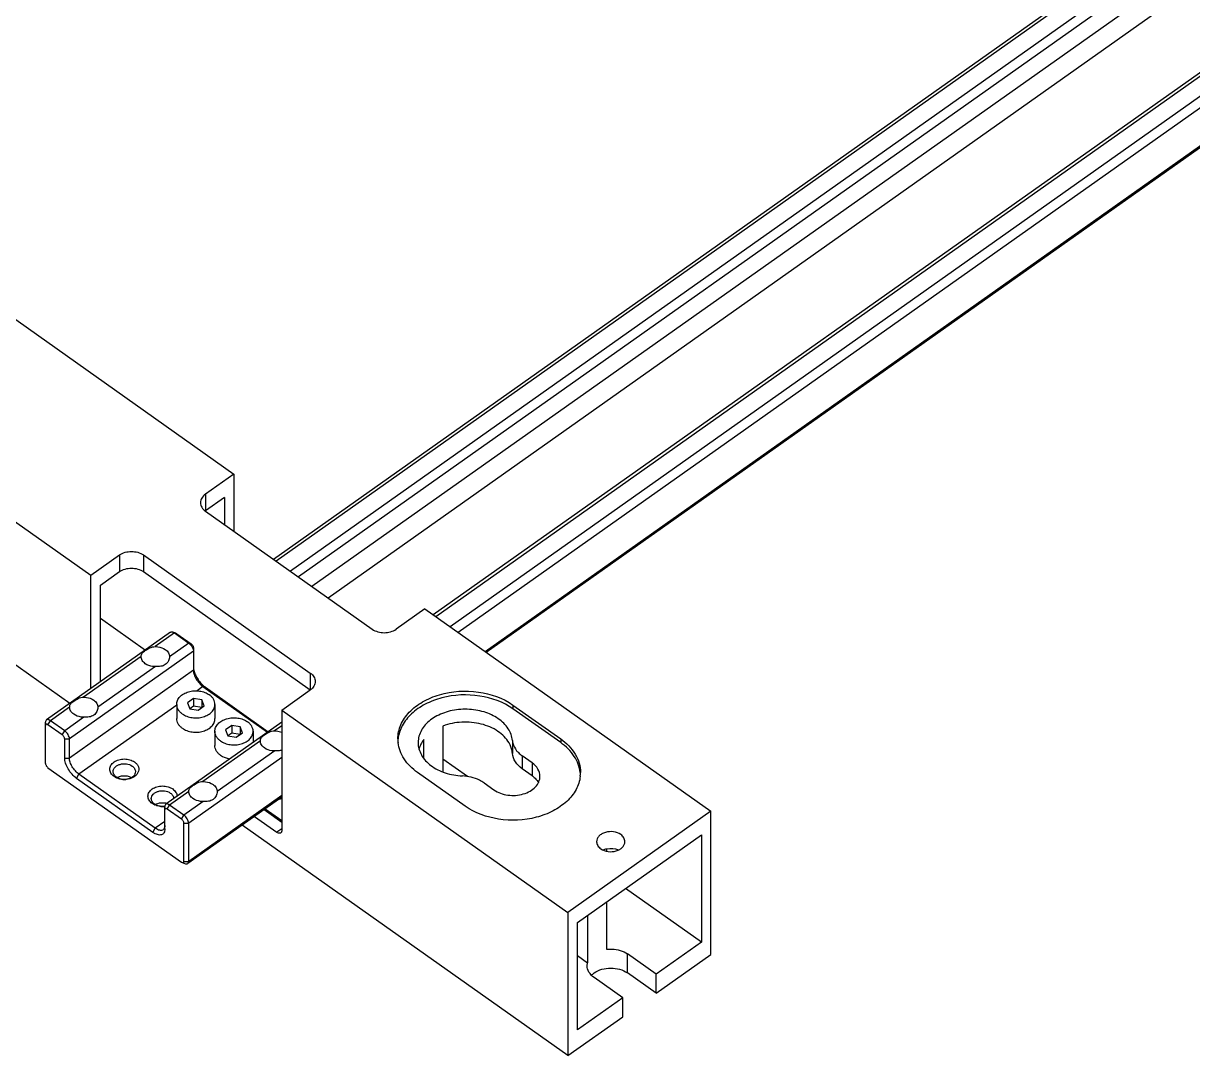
# Model space of a CAD drawing. Header units: millimetres. Extents: x 562 to 17351, y 2396 to 6995.
# Drawn here: x 8811.2 to 8984.5, y 2984.6 to 3137.6 of the extents above; entities that cross this region are included whole.
import ezdxf

# ---------------------------------------------------------------- set-up
doc = ezdxf.new("R2010")
doc.units = ezdxf.units.MM
doc.layers.add('02___PRT_ALL_AXES', color=7, linetype='Continuous')

msp = doc.modelspace()

# ---------------------------------------------------------------- linework, layer by layer
at = {"color": 7, "linetype": 'Continuous'}
for p, q in [((9233.8944, 3330.8499), (8848.2472, 3058.1562)), ((9237.3002, 3328.0334), (8851.9417, 3055.5438)), ((9237.3002, 3325.205), (8853.9417, 3054.1296)), ((9234.8137, 3320.0326), (8856.3559, 3052.4225)), ((9250.3816, 3317.5082), (8871.9353, 3049.9062)), ((9250.3816, 3312.2834), (8875.6298, 3047.2938)), ((9250.3816, 3306.6266), (8879.6298, 3044.4654)), ((9250.3816, 3306.4018), (8879.7887, 3044.353)), ((8743.3861, 3140.8042), (8842.381, 3070.8042)), ((8722.1729, 3125.8042), (8821.1678, 3055.8042)), ((8818.0444, 3036.7996), (8716.2963, 3108.7464)), ((8842.381, 3070.8042), (8838.1384, 3067.8042)), ((8842.381, 3070.8042), (8842.381, 3062.3042)), ((8838.1384, 3067.8042), (8838.1384, 3065.3294)), ((8840.9668, 3067.3294), (8838.1384, 3065.3294)), ((8840.9668, 3067.3294), (8840.9668, 3063.3042)), ((8838.1384, 3065.3042), (8862.8871, 3047.8042)), ((8821.1678, 3055.8042), (8825.4105, 3058.8042)), ((8825.4105, 3058.8042), (8825.4105, 3056.3294)), ((8828.946, 3058.8042), (8853.6947, 3041.3042)), ((8828.946, 3058.8042), (8828.946, 3056.3294)), ((8822.582, 3054.3294), (8825.4105, 3056.3294)), ((8828.946, 3056.3294), (8853.6947, 3038.8294)), ((8821.1678, 3039.0082), (8821.1678, 3055.8042)), ((8822.582, 3040.0082), (8822.582, 3054.3294)), ((8822.582, 3049.4194), (8829.2368, 3044.7138)), ((8870.6653, 3050.8042), (8866.4227, 3047.8042)), ((8870.6653, 3050.8042), (8913.0917, 3020.8042)), ((8832.9648, 3047.3499), (8814.5801, 3034.3499)), ((8833.5422, 3047.2405), (8830.6923, 3045.2254)), ((8833.7779, 3047.2001), (8833.3065, 3047.3667)), ((8833.8957, 3047.137), (8833.5422, 3047.2405)), ((8833.5422, 3047.2405), (8835.6635, 3045.7405)), ((8833.7779, 3047.2001), (8833.8957, 3047.137)), ((8833.8957, 3047.137), (8836.0171, 3045.637)), ((8836.3706, 3044.5334), (8817.9858, 3031.5334)), ((8835.6635, 3045.7405), (8832.8137, 3043.7254)), ((8836.0171, 3045.637), (8835.6635, 3045.7405)), ((8836.3706, 3045.0334), (8836.3706, 3041.705)), ((8836.3706, 3041.705), (8817.9858, 3028.705)), ((8853.6947, 3041.3042), (8853.6947, 3038.8294)), ((8837.7848, 3039.2908), (8836.8977, 3038.6635)), ((8838.1384, 3039.1872), (8837.7848, 3039.2908)), ((8837.7848, 3039.2908), (8847.3538, 3032.5245)), ((8838.1384, 3039.1872), (8847.4574, 3032.5977)), ((8836.3903, 3037.5432), (8835.4781, 3036.8982)), ((8837.6363, 3037.3071), (8836.3903, 3037.5432)), ((8836.3903, 3037.5432), (8836.3903, 3036.4118)), ((8837.9702, 3036.426), (8837.6363, 3037.3071)), ((8837.6363, 3037.3071), (8837.6363, 3036.1899)), ((8849.4521, 3035.8042), (8853.6947, 3038.8042)), ((8818.0073, 3036.2557), (8815.1574, 3034.2405)), ((8833.8842, 3036.5326), (8819.4001, 3026.2908)), ((8835.4781, 3036.8982), (8835.812, 3036.0171)), ((8835.812, 3036.0171), (8837.0581, 3035.781)), ((8836.3903, 3036.4118), (8835.8278, 3036.0141)), ((8837.6205, 3036.1787), (8836.3903, 3036.4118)), ((8837.0581, 3035.781), (8837.9702, 3036.426)), ((8849.4521, 3035.8042), (8891.8785, 3005.8042)), ((8849.4521, 3035.8042), (8849.4521, 3017.9144)), ((8814.4503, 3027.8766), (8814.4503, 3034.0334)), ((8814.8039, 3033.637), (8815.1574, 3034.2405)), ((8817.2787, 3032.7405), (8815.1574, 3034.2405)), ((8820.1286, 3034.7557), (8817.2787, 3032.7405)), ((8849.4521, 3034.0082), (8832.2577, 3021.8499)), ((8816.9252, 3032.137), (8814.8039, 3033.637)), ((8816.9252, 3032.137), (8817.2787, 3032.7405)), ((8842.0472, 3033.5432), (8841.135, 3032.8982)), ((8841.135, 3032.8982), (8841.4689, 3032.0171)), ((8841.4689, 3032.0171), (8842.7149, 3031.781)), ((8842.0472, 3032.4118), (8841.4847, 3032.0141)), ((8843.2932, 3033.3071), (8842.0472, 3033.5432)), ((8842.0472, 3033.5432), (8842.0472, 3032.4118)), ((8843.2774, 3032.1787), (8842.0472, 3032.4118)), ((8842.7149, 3031.781), (8843.6271, 3032.426)), ((8843.6271, 3032.426), (8843.2932, 3033.3071)), ((8843.2932, 3033.3071), (8843.2932, 3032.1899)), ((8849.4521, 3033.4905), (8848.37, 3032.7254)), ((8873.3465, 3033.4335), (8873.3465, 3026.6826)), ((8817.2787, 3031.5334), (8817.9858, 3031.5334)), ((8817.2787, 3028.705), (8817.2787, 3031.5334)), ((8817.9858, 3028.705), (8817.9858, 3031.5334)), ((8870.5181, 3028.6971), (8870.5181, 3031.4335)), ((8817.2787, 3028.705), (8817.9858, 3028.705)), ((8849.4521, 3028.7834), (8835.6635, 3019.0334)), ((8876.9853, 3025.9506), (8873.3465, 3028.5236)), ((8814.8039, 3027.273), (8834.6029, 3013.273)), ((8819.0465, 3025.6872), (8819.4001, 3026.2908)), ((8830.3602, 3017.6872), (8819.0465, 3025.6872)), ((8830.7138, 3018.2908), (8819.4001, 3026.2908)), ((8835.6849, 3023.7557), (8832.8351, 3021.7405)), ((8832.4815, 3021.137), (8832.8351, 3021.7405)), ((8834.9564, 3020.2405), (8832.8351, 3021.7405)), ((8837.8063, 3022.2557), (8834.9564, 3020.2405)), ((8849.4521, 3022.9018), (8835.5338, 3013.0601)), ((8849.4521, 3023.1266), (8835.6635, 3013.3766)), ((8832.128, 3018.205), (8832.128, 3021.5334)), ((8834.6029, 3019.637), (8832.4815, 3021.137)), ((8834.6029, 3019.637), (8834.9564, 3020.2405)), ((8845.4255, 3020.0546), (8848.745, 3017.7073)), ((8846.8397, 3021.0546), (8849.4521, 3019.2073)), ((8846.9897, 3021.1606), (8849.4521, 3019.4194)), ((8913.0917, 3020.8042), (8891.8785, 3005.8042)), ((8913.0917, 2999.591), (8913.0917, 3020.8042)), ((8830.3602, 3017.6872), (8830.7138, 3018.2908)), ((8832.128, 3019.2908), (8830.7138, 3018.2908)), ((8834.9564, 3019.0334), (8835.6635, 3019.0334)), ((8834.9564, 3013.3766), (8834.9564, 3019.0334)), ((8835.6635, 3013.3766), (8835.6635, 3019.0334)), ((8891.8785, 2984.591), (8843.5755, 3018.7464)), ((8849.4521, 3018.2073), (8848.745, 3017.7073)), ((8893.2927, 3004.3294), (8911.6775, 3017.3294)), ((8911.6775, 3017.3294), (8911.6775, 3001.4194)), ((8897.6257, 3015.2393), (8897.6257, 3014.9071)), ((8834.6029, 3013.273), (8834.7207, 3013.2099)), ((8834.7207, 3013.2099), (8835.1921, 3013.0432)), ((8834.9564, 3013.3766), (8835.6635, 3013.3766)), ((8911.6775, 3001.4194), (8900.4275, 3009.3744)), ((8897.6257, 3007.3932), (8897.6257, 3000.3556)), ((8891.8785, 3005.8042), (8891.8785, 2984.591)), ((8893.2927, 2988.4194), (8893.2927, 3004.3294)), ((8894.7972, 3005.3932), (8894.7972, 2998.3556)), ((8911.6775, 3001.4194), (8904.96, 2996.6694)), ((8893.2927, 2999.4194), (8894.7972, 2998.3556)), ((8904.96, 2996.6694), (8900.7173, 2999.6694)), ((8900.7173, 2996.841), (8900.7173, 2999.6694)), ((8904.96, 2993.841), (8913.0917, 2999.591)), ((8894.7426, 2997.9194), (8894.7972, 2998.3556)), ((8900.0102, 2993.1694), (8895.7676, 2996.1694)), ((8904.96, 2993.841), (8900.7173, 2996.841)), ((8904.96, 2993.841), (8904.96, 2996.6694)), ((8900.0102, 2993.1694), (8893.2927, 2988.4194)), ((8900.0102, 2990.341), (8900.0102, 2993.1694)), ((8891.8785, 2984.591), (8900.0102, 2990.341))]:
    msp.add_line(p, q, dxfattribs=at)
for centre, radius, start, end in [((8825.9321, 3027.9115), 2.3612, 244.232636, 245.330198), ((8826.1175, 3028.5556), 3.0351, 265.616154, 269.44631), ((8826.1177, 3028.5542), 3.0337, 269.441758, 273.014681), ((8826.1183, 3028.5404), 3.0199, 273.017211, 274.604566), ((8831.5889, 3023.9115), 2.3612, 244.232636, 245.330198), ((8832.5977, 3022.6872), 0.8267, 359.09334, 359.999651), ((8848.4517, 3025.4581), 2.909, 282.038763, 290.427387), ((8831.7744, 3024.5556), 3.0351, 265.616154, 269.44631), ((8831.7746, 3024.5542), 3.0337, 269.441758, 273.014681), ((8831.7752, 3024.5404), 3.0199, 273.017211, 274.604566), ((8831.7767, 3024.5219), 3.0013, 274.603346, 276.723383)]:
    msp.add_arc(centre, radius, start, end, dxfattribs=at)
for points, knots in [([(8838.1384, 3067.8042), (8837.9236, 3067.6524), (8837.5575, 3067.2912), (8837.4063, 3066.7884), (8837.4063, 3066.5542)], [0, 0, 0, 0, 0.52899274, 1, 1, 1, 1]), ([(8837.4063, 3066.5542), (8837.4063, 3066.32), (8837.5575, 3065.8172), (8837.9236, 3065.4561), (8838.1384, 3065.3042)], [0, 0, 0, 0, 0.47100726, 1, 1, 1, 1]), ([(8832.9649, 3047.3499), (8833.008, 3047.3804), (8833.1281, 3047.4147), (8833.2457, 3047.3882), (8833.3065, 3047.3667)], [0, 0, 0, 0, 0.45036083, 1, 1, 1, 1]), ([(8833.3065, 3047.3667), (8833.3259, 3047.3599), (8833.4088, 3047.3264), (8833.4861, 3047.2802), (8833.5422, 3047.2405)], [0, 0, 0, 0, 0.23101587, 1, 1, 1, 1]), ([(8835.6635, 3045.7405), (8835.7629, 3045.6702), (8835.949, 3045.497), (8836.1707, 3045.1915), (8836.3232, 3044.8654), (8836.3706, 3044.6379), (8836.3706, 3044.5334)], [0, 0, 0, 0, 0.25368394, 0.52465015, 0.78232244, 1, 1, 1, 1]), ([(8836.0171, 3045.637), (8836.0668, 3045.6018), (8836.1598, 3045.5152), (8836.2707, 3045.3624), (8836.3469, 3045.1994), (8836.3706, 3045.0856), (8836.3706, 3045.0334)], [0, 0, 0, 0, 0.25369462, 0.5246461, 0.78231399, 1, 1, 1, 1]), ([(8836.3706, 3042.205), (8836.3706, 3042.167), (8836.3759, 3042.0053), (8836.4003, 3041.8446), (8836.4267, 3041.7237)], [0, 0, 0, 0, 0.23494983, 1, 1, 1, 1]), ([(8836.3706, 3041.705), (8836.3706, 3041.4961), (8836.4654, 3041.041), (8836.7704, 3040.3888), (8837.2139, 3039.7777), (8837.5861, 3039.4313), (8837.7848, 3039.2908)], [0, 0, 0, 0, 0.2176657, 0.47535028, 0.74632902, 1, 1, 1, 1]), ([(8836.4267, 3041.7237), (8836.4789, 3041.4843), (8836.6512, 3040.9955), (8837.0395, 3040.3086), (8837.5369, 3039.6855), (8837.9316, 3039.3334), (8838.1384, 3039.1872)], [0, 0, 0, 0, 0.23578207, 0.49464195, 0.75631193, 1, 1, 1, 1]), ([(8853.6947, 3041.3042), (8853.9095, 3041.1524), (8854.2756, 3040.7912), (8854.4269, 3040.2884), (8854.4269, 3040.0542)], [0, 0, 0, 0, 0.52899274, 1, 1, 1, 1]), ([(8854.4269, 3040.0542), (8854.4269, 3039.82), (8854.2756, 3039.3172), (8853.9095, 3038.9561), (8853.6947, 3038.8042)], [0, 0, 0, 0, 0.47100726, 1, 1, 1, 1]), ([(8814.5801, 3034.3499), (8814.5369, 3034.3194), (8814.4646, 3034.2176), (8814.4503, 3034.0979), (8814.4503, 3034.0334)], [0, 0, 0, 0, 0.45025626, 1, 1, 1, 1]), ([(8814.8039, 3033.637), (8814.7626, 3033.6662), (8814.6845, 3033.7105), (8814.5733, 3033.723), (8814.5075, 3033.6903), (8814.4735, 3033.6495), (8814.4539, 3033.5952), (8814.4503, 3033.5549), (8814.4503, 3033.5334)], [0, 0, 0, 0, 0.31203564, 0.54795505, 0.64947631, 0.75251646, 0.86747094, 1, 1, 1, 1]), ([(8815.1574, 3034.2405), (8815.1046, 3034.2778), (8815.0012, 3034.3403), (8814.8429, 3034.3965), (8814.698, 3034.4053), (8814.6132, 3034.3733), (8814.5801, 3034.3499)], [0, 0, 0, 0, 0.31219388, 0.57988092, 0.8042021, 1, 1, 1, 1]), ([(8817.2787, 3031.5334), (8817.2787, 3031.5856), (8817.2551, 3031.6994), (8817.1788, 3031.8624), (8817.0679, 3032.0152), (8816.9749, 3032.1018), (8816.9252, 3032.137)], [0, 0, 0, 0, 0.21768601, 0.4753539, 0.74630538, 1, 1, 1, 1]), ([(8817.9858, 3031.5334), (8817.9858, 3031.6379), (8817.9385, 3031.8654), (8817.786, 3032.1915), (8817.5642, 3032.497), (8817.3781, 3032.6702), (8817.2787, 3032.7405)], [0, 0, 0, 0, 0.21767756, 0.47534985, 0.74631606, 1, 1, 1, 1]), ([(8819.0465, 3025.6872), (8818.7981, 3025.8629), (8818.3327, 3026.2961), (8817.7789, 3027.0591), (8817.4484, 3027.7652), (8817.3057, 3028.3194), (8817.2787, 3028.5815), (8817.2787, 3028.705)], [0, 0, 0, 0, 0.25350289, 0.5243167, 0.78184326, 0.89712451, 1, 1, 1, 1]), ([(8819.4001, 3026.2908), (8819.2013, 3026.4313), (8818.8291, 3026.7777), (8818.3856, 3027.3888), (8818.0806, 3028.041), (8817.9858, 3028.4961), (8817.9858, 3028.705)], [0, 0, 0, 0, 0.25367098, 0.52464972, 0.7823343, 1, 1, 1, 1]), ([(8824.5973, 3025.9658), (8824.4126, 3026.0964), (8824.17, 3026.3392), (8823.9966, 3026.7367), (8823.9533, 3027.0408), (8823.9966, 3027.3447), (8824.1233, 3027.6348), (8824.3267, 3027.8995), (8824.6983, 3028.2152), (8825.3041, 3028.4889), (8826.1176, 3028.5984), (8826.9308, 3028.4891), (8827.4279, 3028.2642), (8827.6379, 3028.1158)], [0, 0, 0, 0, 0.11729768, 0.17093817, 0.22270098, 0.27446315, 0.32810513, 0.38505731, 0.44606444, 0.57941208, 0.72303135, 0.86665027, 1, 1, 1, 1]), ([(8814.4503, 3027.8766), (8814.4503, 3027.8243), (8814.474, 3027.7106), (8814.5503, 3027.5475), (8814.6611, 3027.3947), (8814.7542, 3027.3081), (8814.8039, 3027.273)], [0, 0, 0, 0, 0.21768601, 0.4753539, 0.74630538, 1, 1, 1, 1]), ([(8824.4676, 3026.6872), (8824.4676, 3026.8026), (8824.5204, 3027.0443), (8824.7402, 3027.3599), (8825.0731, 3027.6118), (8825.4897, 3027.7841), (8825.9575, 3027.8649), (8826.5801, 3027.8443), (8827.0385, 3027.686), (8827.2843, 3027.5122)], [0, 0, 0, 0, 0.10042101, 0.2084788, 0.32816276, 0.459062, 0.597485, 0.73791468, 1, 1, 1, 1]), ([(8827.6379, 3028.1158), (8827.7728, 3028.0204), (8828.0098, 3027.8044), (8828.2381, 3027.3968), (8828.2938, 3026.9515), (8828.1666, 3026.5162), (8827.8771, 3026.1328), (8827.2984, 3025.7108), (8826.7413, 3025.5609), (8826.3608, 3025.5303)], [0, 0, 0, 0, 0.12602726, 0.24068374, 0.34906452, 0.45908625, 0.57788816, 0.70887759, 1, 1, 1, 1]), ([(8827.2843, 3027.5122), (8827.426, 3027.412), (8827.6122, 3027.2255), (8827.7453, 3026.9206), (8827.7676, 3026.7638), (8827.7676, 3026.6872)], [0, 0, 0, 0, 0.52671397, 0.76756527, 1, 1, 1, 1]), ([(8824.9508, 3025.8622), (8824.8091, 3025.9624), (8824.6229, 3026.1489), (8824.4899, 3026.4538), (8824.4676, 3026.6106), (8824.4676, 3026.6872)], [0, 0, 0, 0, 0.52671397, 0.76756527, 1, 1, 1, 1]), ([(8824.9056, 3025.7851), (8824.8782, 3025.7983), (8824.7719, 3025.8522), (8824.6697, 3025.9145), (8824.5973, 3025.9658)], [0, 0, 0, 0, 0.25560317, 1, 1, 1, 1]), ([(8825.8855, 3025.5294), (8825.8026, 3025.5357), (8825.4811, 3025.5738), (8825.1651, 3025.6654), (8824.9465, 3025.7658)], [0, 0, 0, 0, 0.25703922, 1, 1, 1, 1]), ([(8827.7676, 3026.6872), (8827.7676, 3026.5719), (8827.7147, 3026.3301), (8827.495, 3026.0146), (8827.1621, 3025.7626), (8826.7454, 3025.5903), (8826.2777, 3025.5095), (8825.6551, 3025.5302), (8825.1967, 3025.6884), (8824.9508, 3025.8622)], [0, 0, 0, 0, 0.10042101, 0.2084788, 0.32816276, 0.459062, 0.597485, 0.73791468, 1, 1, 1, 1]), ([(8830.2541, 3021.9658), (8830.0695, 3022.0964), (8829.8269, 3022.3392), (8829.6535, 3022.7367), (8829.6102, 3023.0408), (8829.6534, 3023.3447), (8829.7802, 3023.6348), (8829.9835, 3023.8995), (8830.3551, 3024.2152), (8830.961, 3024.4889), (8831.7745, 3024.5984), (8832.5877, 3024.4891), (8833.0847, 3024.2642), (8833.2947, 3024.1158)], [0, 0, 0, 0, 0.11729768, 0.17093817, 0.22270098, 0.27446315, 0.32810513, 0.38505731, 0.44606444, 0.57941208, 0.72303135, 0.86665027, 1, 1, 1, 1]), ([(8830.1244, 3022.6872), (8830.1244, 3022.8026), (8830.1773, 3023.0443), (8830.397, 3023.3599), (8830.7299, 3023.6118), (8831.1466, 3023.7841), (8831.6143, 3023.8649), (8832.2369, 3023.8443), (8832.6953, 3023.686), (8832.9412, 3023.5122)], [0, 0, 0, 0, 0.10042101, 0.2084788, 0.32816276, 0.459062, 0.597485, 0.73791468, 1, 1, 1, 1]), ([(8832.9412, 3023.5122), (8833.0829, 3023.412), (8833.2691, 3023.2255), (8833.4021, 3022.9206), (8833.4244, 3022.7638), (8833.4244, 3022.6872)], [0, 0, 0, 0, 0.52671397, 0.76756527, 1, 1, 1, 1]), ([(8833.2947, 3024.1158), (8833.4819, 3023.9834), (8833.7275, 3023.7363), (8833.8995, 3023.3318), (8833.9259, 3023.1242), (8833.9243, 3023.023)], [0, 0, 0, 0, 0.52676011, 0.76748834, 1, 1, 1, 1]), ([(8830.6077, 3021.8622), (8830.466, 3021.9624), (8830.2798, 3022.1489), (8830.1467, 3022.4538), (8830.1244, 3022.6106), (8830.1244, 3022.6872)], [0, 0, 0, 0, 0.52671397, 0.76756527, 1, 1, 1, 1]), ([(8830.5625, 3021.7851), (8830.535, 3021.7983), (8830.4287, 3021.8522), (8830.3266, 3021.9145), (8830.2541, 3021.9658)], [0, 0, 0, 0, 0.25560317, 1, 1, 1, 1]), ([(8831.5424, 3021.5294), (8831.4594, 3021.5357), (8831.138, 3021.5738), (8830.8219, 3021.6654), (8830.6034, 3021.7658)], [0, 0, 0, 0, 0.25703922, 1, 1, 1, 1]), ([(8832.1268, 3021.5474), (8831.9914, 3021.5265), (8831.4694, 3021.4929), (8830.9235, 3021.6389), (8830.6077, 3021.8622)], [0, 0, 0, 0, 0.26148591, 1, 1, 1, 1]), ([(8832.2577, 3021.8499), (8832.2146, 3021.8194), (8832.1422, 3021.7176), (8832.128, 3021.5979), (8832.128, 3021.5334)], [0, 0, 0, 0, 0.45025626, 1, 1, 1, 1]), ([(8832.8351, 3021.7405), (8832.7823, 3021.7778), (8832.6789, 3021.8403), (8832.5206, 3021.8965), (8832.3757, 3021.9053), (8832.2909, 3021.8733), (8832.2577, 3021.8499)], [0, 0, 0, 0, 0.31219388, 0.57988092, 0.8042021, 1, 1, 1, 1]), ([(8832.4815, 3021.137), (8832.4402, 3021.1662), (8832.3622, 3021.2105), (8832.2509, 3021.223), (8832.1852, 3021.1903), (8832.1512, 3021.1495), (8832.1316, 3021.0952), (8832.128, 3021.0549), (8832.128, 3021.0334)], [0, 0, 0, 0, 0.31203564, 0.54795505, 0.64947631, 0.75251646, 0.86747094, 1, 1, 1, 1]), ([(8835.6635, 3019.0334), (8835.6635, 3019.1379), (8835.6161, 3019.3654), (8835.4636, 3019.6915), (8835.2419, 3019.997), (8835.0558, 3020.1702), (8834.9564, 3020.2405)], [0, 0, 0, 0, 0.21767756, 0.47534985, 0.74631606, 1, 1, 1, 1]), ([(8832.128, 3018.205), (8832.128, 3018.0974), (8832.11, 3017.8957), (8832.012, 3017.6245), (8831.8419, 3017.4207), (8831.607, 3017.3032), (8831.3277, 3017.2776), (8831.0179, 3017.3369), (8830.6867, 3017.4754), (8830.4701, 3017.6095), (8830.3602, 3017.6872)], [0, 0, 0, 0, 0.13220216, 0.24661727, 0.3493212, 0.45049606, 0.56096346, 0.68804129, 0.83457736, 1, 1, 1, 1]), ([(8831.8685, 3018.072), (8831.8023, 3018.0252), (8831.6326, 3017.9612), (8831.3428, 3017.9788), (8831.0262, 3018.0913), (8830.8194, 3018.2161), (8830.7138, 3018.2908)], [0, 0, 0, 0, 0.19578982, 0.42013644, 0.68776921, 1, 1, 1, 1]), ([(8832.0252, 3018.2484), (8832.0151, 3018.2306), (8831.973, 3018.1637), (8831.9163, 3018.1058), (8831.8685, 3018.072)], [0, 0, 0, 0, 0.25896368, 1, 1, 1, 1]), ([(8832.128, 3018.705), (8832.128, 3018.6614), (8832.1208, 3018.505), (8832.0809, 3018.347), (8832.0252, 3018.2484)], [0, 0, 0, 0, 0.2780154, 1, 1, 1, 1]), ([(8834.9564, 3019.0334), (8834.9564, 3019.0856), (8834.9327, 3019.1994), (8834.8564, 3019.3624), (8834.7456, 3019.5152), (8834.6526, 3019.6018), (8834.6029, 3019.637)], [0, 0, 0, 0, 0.21768601, 0.4753539, 0.74630538, 1, 1, 1, 1]), ([(8849.3223, 3017.598), (8849.2892, 3017.5746), (8849.0899, 3017.5016), (8848.8782, 3017.6131), (8848.745, 3017.7073)], [0, 0, 0, 0, 0.19895822, 1, 1, 1, 1]), ([(8849.4521, 3017.9144), (8849.4521, 3017.8803), (8849.4449, 3017.7653), (8849.3894, 3017.6454), (8849.3223, 3017.598)], [0, 0, 0, 0, 0.29375938, 1, 1, 1, 1]), ([(8897.1147, 3015.082), (8897.288, 3015.1599), (8898.0217, 3015.3905), (8898.854, 3015.317), (8899.379, 3015.0779)], [0, 0, 0, 0, 0.24774243, 1, 1, 1, 1]), ([(8834.7207, 3013.2099), (8834.7511, 3013.1991), (8834.81, 3013.1859), (8834.8969, 3013.2107), (8834.9493, 3013.2844), (8834.9564, 3013.3443), (8834.9564, 3013.3766)], [0, 0, 0, 0, 0.27482456, 0.49998761, 0.72515548, 1, 1, 1, 1]), ([(8835.1921, 3013.0432), (8835.2529, 3013.0217), (8835.3705, 3012.9953), (8835.4906, 3013.0296), (8835.5338, 3013.0601)], [0, 0, 0, 0, 0.54963917, 1, 1, 1, 1]), ([(8835.5338, 3013.0601), (8835.5769, 3013.0906), (8835.6493, 3013.1923), (8835.6635, 3013.312), (8835.6635, 3013.3766)], [0, 0, 0, 0, 0.45025626, 1, 1, 1, 1]), ([(8897.6257, 3000.3556), (8897.9033, 3000.3907), (8898.9694, 3000.4344), (8900.0737, 3000.1246), (8900.7173, 2999.6694)], [0, 0, 0, 0, 0.26197768, 1, 1, 1, 1]), ([(8895.7676, 2996.1694), (8895.4669, 2996.382), (8894.9545, 2996.8876), (8894.7424, 2997.5915), (8894.7425, 2997.9194)], [0, 0, 0, 0, 0.5289287, 1, 1, 1, 1]), ([(8895.7676, 2996.841), (8896.4695, 2997.3373), (8898.2425, 2997.7943), (8900.0155, 2997.3373), (8900.7173, 2996.841)], [0, 0, 0, 0, 0.50000666, 1, 1, 1, 1])]:
    msp.add_open_spline(points, degree=3, knots=knots, dxfattribs=at)
for points in [[(8825.4105, 3058.8042), (8825.9118, 3059.1587), (8827.1782, 3059.4851), (8828.4447, 3059.1587), (8828.946, 3058.8042)], [(8825.4105, 3056.3294), (8825.9118, 3056.6838), (8827.1782, 3057.0102), (8828.4447, 3056.6838), (8828.946, 3056.3294)], [(8862.8871, 3047.8042), (8863.3885, 3047.4497), (8864.6549, 3047.1234), (8865.9213, 3047.4497), (8866.4227, 3047.8042)], [(8895.3748, 2996.5098), (8895.4953, 2996.6315), (8895.6278, 2996.7421), (8895.7676, 2996.841)]]:
    msp.add_open_spline(points, degree=3, dxfattribs=at)
at = {"layer": '02___PRT_ALL_AXES', "color": 7, "linetype": 'Continuous'}
for p, q in [((9229.5434, 3327.2557), (8848.6133, 3057.8974)), ((9231.6647, 3325.7557), (8850.7346, 3056.3974)), ((9247.2211, 3314.7557), (8872.3013, 3049.6474)), ((9249.3424, 3313.2557), (8874.4227, 3048.1474)), ((8828.6139, 3043.7557), (8820.0857, 3037.7254)), ((8828.6138, 3043.7405), (8828.6139, 3043.7557)), ((8832.8137, 3043.7405), (8832.8137, 3043.7254)), ((8830.7352, 3042.2557), (8822.2071, 3036.2254)), ((8818.0072, 3036.2405), (8818.0073, 3036.2557)), ((8822.2071, 3036.2405), (8822.2071, 3036.2254)), ((8833.8842, 3036.6621), (8833.8842, 3034.5408)), ((8839.5642, 3036.6621), (8839.5642, 3034.5408)), ((8883.7468, 3036.5542), (8890.8178, 3031.5542)), ((8883.7468, 3036.5542), (8883.7468, 3035.9885)), ((8890.8178, 3030.9885), (8883.7468, 3035.9885)), ((8839.541, 3032.6621), (8839.541, 3030.5408)), ((8845.221, 3032.6621), (8845.221, 3031.0163)), ((8846.2915, 3031.2557), (8837.7634, 3025.2254)), ((8846.2915, 3031.2405), (8846.2915, 3031.2557)), ((8883.662, 3031.2985), (8883.662, 3029.3893)), ((8890.8178, 3031.5542), (8890.8178, 3030.9885)), ((8848.4129, 3029.7557), (8839.8847, 3023.7254)), ((8886.5752, 3027.9885), (8885.1166, 3029.0199)), ((8885.1166, 3029.0199), (8885.1166, 3027.1107)), ((8886.5752, 3026.0794), (8885.1166, 3027.1107)), ((8886.5752, 3027.9885), (8886.5752, 3026.0794)), ((8876.6757, 3021.5542), (8869.6046, 3026.5542)), ((8835.6849, 3023.7405), (8835.6849, 3023.7557)), ((8839.8848, 3023.7405), (8839.8847, 3023.7254)), ((8879.4598, 3025.0199), (8880.9184, 3023.9885))]:
    msp.add_line(p, q, dxfattribs=at)
for centre, radius, start, end in [((8871.6817, 3031.5539), 5.0059, 179.996274, 186.345779), ((8873.1978, 3030.9882), 3.522, 171.719818, 179.994944), ((8873.2411, 3030.9816), 3.5658, 168.383303, 171.714182), ((8873.4095, 3029.0322), 3.7391, 160.502325, 164.510079), ((8873.6186, 3028.9545), 3.9621, 153.068473, 160.453059), ((8887.0293, 3031.9631), 3.4953, 218.371804, 220.596356), ((8885.1322, 3023.7917), 2.6864, 35.805574, 38.315561), ((8888.7185, 3026.5557), 5.0283, 353.603297, 359.983321)]:
    msp.add_arc(centre, radius, start, end, dxfattribs=at)
for points, knots in [([(8828.6139, 3043.7557), (8828.6152, 3043.8447), (8828.6412, 3044.02), (8828.7735, 3044.2568), (8828.9773, 3044.4623), (8829.2387, 3044.6618), (8829.5491, 3044.862), (8830.0176, 3045.1079), (8830.421, 3045.2234), (8830.6923, 3045.2254)], [0, 0, 0, 0, 0.09822189, 0.19119327, 0.29410756, 0.41535773, 0.55351625, 0.7007578, 1, 1, 1, 1]), ([(8830.6923, 3045.2254), (8830.8311, 3045.2264), (8831.3566, 3045.1938), (8831.8816, 3045.0147), (8832.1987, 3044.7905)], [0, 0, 0, 0, 0.26320545, 1, 1, 1, 1]), ([(8832.1987, 3044.7905), (8832.3791, 3044.663), (8832.616, 3044.4256), (8832.7854, 3044.0376), (8832.8138, 3043.838), (8832.8138, 3043.7405)], [0, 0, 0, 0, 0.52669137, 0.76755262, 1, 1, 1, 1]), ([(8829.2288, 3042.6905), (8829.0485, 3042.8181), (8828.8115, 3043.0554), (8828.6421, 3043.4434), (8828.6138, 3043.643), (8828.6138, 3043.7405)], [0, 0, 0, 0, 0.52669137, 0.76755262, 1, 1, 1, 1]), ([(8830.7352, 3042.2557), (8830.5965, 3042.2547), (8830.0709, 3042.2872), (8829.5459, 3042.4663), (8829.2288, 3042.6905)], [0, 0, 0, 0, 0.26320545, 1, 1, 1, 1]), ([(8832.8137, 3043.7254), (8832.8122, 3043.6208), (8832.778, 3043.4017), (8832.6591, 3043.0834), (8832.4699, 3042.7833), (8832.2087, 3042.535), (8831.884, 3042.3702), (8831.5211, 3042.2876), (8831.135, 3042.2582), (8830.8706, 3042.2566), (8830.7352, 3042.2557)], [0, 0, 0, 0, 0.10875432, 0.2280387, 0.35132008, 0.47465652, 0.59795366, 0.72505203, 0.85924076, 1, 1, 1, 1]), ([(8818.0073, 3036.2557), (8818.0086, 3036.3447), (8818.0346, 3036.52), (8818.1669, 3036.7568), (8818.3707, 3036.9623), (8818.6321, 3037.1618), (8818.9425, 3037.362), (8819.411, 3037.6079), (8819.8144, 3037.7234), (8820.0857, 3037.7254)], [0, 0, 0, 0, 0.09822189, 0.19119327, 0.29410756, 0.41535773, 0.55351625, 0.7007578, 1, 1, 1, 1]), ([(8820.0857, 3037.7254), (8820.2245, 3037.7264), (8820.75, 3037.6938), (8821.275, 3037.5147), (8821.5921, 3037.2905)], [0, 0, 0, 0, 0.26320545, 1, 1, 1, 1]), ([(8821.5921, 3037.2905), (8821.7725, 3037.163), (8822.0094, 3036.9256), (8822.1788, 3036.5376), (8822.2072, 3036.338), (8822.2072, 3036.2405)], [0, 0, 0, 0, 0.52669137, 0.76755262, 1, 1, 1, 1]), ([(8833.8842, 3036.6621), (8833.8842, 3036.7608), (8833.9053, 3036.961), (8833.9989, 3037.2525), (8834.1519, 3037.5303), (8834.3603, 3037.7882), (8834.6194, 3038.0211), (8835.033, 3038.2975), (8835.6439, 3038.5501), (8836.4478, 3038.6893), (8837.2744, 3038.6611), (8838.0561, 3038.4681), (8838.5266, 3038.2276), (8838.7324, 3038.0821)], [0, 0, 0, 0, 0.04979537, 0.10063459, 0.15341404, 0.20878011, 0.2670873, 0.32840498, 0.45890362, 0.59690306, 0.73690125, 0.87295099, 1, 1, 1, 1]), ([(8839.5642, 3036.6621), (8839.5642, 3036.7939), (8839.5259, 3037.0638), (8839.3584, 3037.4468), (8839.09, 3037.7964), (8838.8592, 3037.9924), (8838.7324, 3038.0821)], [0, 0, 0, 0, 0.23173968, 0.47189692, 0.72686199, 1, 1, 1, 1]), ([(8866.6757, 3031.5542), (8866.6758, 3032.2533), (8866.9961, 3033.7186), (8868.3279, 3035.6307), (8870.3454, 3037.1585), (8873.772, 3038.5714), (8878.5582, 3038.8878), (8882.2571, 3037.6076), (8883.7468, 3036.5542)], [0, 0, 0, 0, 0.10057585, 0.20879998, 0.3286668, 0.45976801, 0.73751259, 1, 1, 1, 1]), ([(8883.7468, 3035.9885), (8882.3083, 3037.0057), (8878.7491, 3038.2728), (8874.1138, 3038.0544), (8870.7321, 3036.7924), (8868.6805, 3035.3925), (8867.2407, 3033.6166), (8866.7815, 3032.2199), (8866.7062, 3031.5393)], [0, 0, 0, 0, 0.26016269, 0.53641673, 0.66796911, 0.78913787, 0.89888246, 1, 1, 1, 1]), ([(8818.6222, 3035.1905), (8818.4419, 3035.3181), (8818.2049, 3035.5554), (8818.0355, 3035.9434), (8818.0072, 3036.143), (8818.0072, 3036.2405)], [0, 0, 0, 0, 0.52669137, 0.76755262, 1, 1, 1, 1]), ([(8822.2071, 3036.2254), (8822.2055, 3036.1208), (8822.1714, 3035.9017), (8822.0525, 3035.5834), (8821.8633, 3035.2833), (8821.6021, 3035.035), (8821.2774, 3034.8702), (8820.9145, 3034.7876), (8820.5284, 3034.7582), (8820.264, 3034.7566), (8820.1286, 3034.7557)], [0, 0, 0, 0, 0.10875432, 0.2280387, 0.35132008, 0.47465652, 0.59795366, 0.72505203, 0.85924076, 1, 1, 1, 1]), ([(8834.716, 3035.2421), (8834.5891, 3035.3318), (8834.3584, 3035.5278), (8834.0899, 3035.8774), (8833.9224, 3036.2604), (8833.8842, 3036.5302), (8833.8842, 3036.6621)], [0, 0, 0, 0, 0.27313801, 0.52810308, 0.76826032, 1, 1, 1, 1]), ([(8834.716, 3035.2421), (8834.9217, 3035.0966), (8835.3923, 3034.8561), (8836.1739, 3034.663), (8837.0006, 3034.6349), (8837.8044, 3034.7741), (8838.4154, 3035.0266), (8838.8289, 3035.3031), (8839.088, 3035.536), (8839.2965, 3035.7939), (8839.4495, 3036.0716), (8839.5431, 3036.3632), (8839.5642, 3036.5633), (8839.5642, 3036.6621)], [0, 0, 0, 0, 0.12704901, 0.26309875, 0.40309694, 0.54109638, 0.67159502, 0.7329127, 0.79121989, 0.84658596, 0.89936541, 0.95020463, 1, 1, 1, 1]), ([(8883.662, 3031.2985), (8883.6072, 3031.9156), (8883.1209, 3033.2037), (8881.5645, 3034.6812), (8879.4254, 3035.6577), (8876.9575, 3036.0414), (8874.4558, 3035.7964), (8872.2199, 3034.9448), (8870.5136, 3033.572), (8869.8756, 3032.3189), (8869.7483, 3031.6996)], [0, 0, 0, 0, 0.10448572, 0.22158082, 0.35352035, 0.49528837, 0.63811329, 0.77285649, 0.89336768, 1, 1, 1, 1]), ([(8820.1286, 3034.7557), (8819.9899, 3034.7547), (8819.4643, 3034.7872), (8818.9393, 3034.9663), (8818.6222, 3035.1905)], [0, 0, 0, 0, 0.26320545, 1, 1, 1, 1]), ([(8834.716, 3033.1208), (8834.5891, 3033.2105), (8834.3584, 3033.4065), (8834.0899, 3033.7561), (8833.9224, 3034.1391), (8833.8842, 3034.4089), (8833.8842, 3034.5408)], [0, 0, 0, 0, 0.27313801, 0.52810308, 0.76826032, 1, 1, 1, 1]), ([(8834.716, 3033.1208), (8834.9217, 3032.9753), (8835.3923, 3032.7348), (8836.1739, 3032.5417), (8837.0006, 3032.5136), (8837.8044, 3032.6527), (8838.4154, 3032.9053), (8838.8289, 3033.1817), (8839.088, 3033.4146), (8839.2965, 3033.6726), (8839.4495, 3033.9503), (8839.5431, 3034.2418), (8839.5642, 3034.442), (8839.5642, 3034.5408)], [0, 0, 0, 0, 0.12704901, 0.26309875, 0.40309694, 0.54109638, 0.67159502, 0.7329127, 0.79121989, 0.84658596, 0.89936541, 0.95020463, 1, 1, 1, 1]), ([(8839.541, 3032.6621), (8839.541, 3032.7608), (8839.5621, 3032.961), (8839.6557, 3033.2525), (8839.8087, 3033.5303), (8840.0172, 3033.7882), (8840.2763, 3034.0211), (8840.6898, 3034.2975), (8841.3008, 3034.5501), (8842.1046, 3034.6893), (8842.9313, 3034.6611), (8843.7129, 3034.4681), (8844.1835, 3034.2276), (8844.3892, 3034.0821)], [0, 0, 0, 0, 0.04979537, 0.10063459, 0.15341404, 0.20878011, 0.2670873, 0.32840498, 0.45890362, 0.59690306, 0.73690125, 0.87295099, 1, 1, 1, 1]), ([(8845.221, 3032.6621), (8845.221, 3032.7939), (8845.1828, 3033.0638), (8845.0153, 3033.4468), (8844.7468, 3033.7964), (8844.5161, 3033.9924), (8844.3892, 3034.0821)], [0, 0, 0, 0, 0.23173968, 0.47189692, 0.72686199, 1, 1, 1, 1]), ([(8883.1576, 3030.9482), (8882.7635, 3031.6315), (8881.5053, 3032.8617), (8879.4605, 3033.7047), (8877.608, 3034.0212), (8875.6803, 3034.0608), (8874.2366, 3033.7737), (8873.3465, 3033.4335)], [0, 0, 0, 0, 0.21818891, 0.46787557, 0.60120746, 0.73639966, 1, 1, 1, 1]), ([(8840.3728, 3031.2421), (8840.246, 3031.3318), (8840.0152, 3031.5278), (8839.7468, 3031.8774), (8839.5793, 3032.2604), (8839.541, 3032.5302), (8839.541, 3032.6621)], [0, 0, 0, 0, 0.27313801, 0.52810308, 0.76826032, 1, 1, 1, 1]), ([(8840.3728, 3031.2421), (8840.5786, 3031.0966), (8841.0491, 3030.8561), (8841.8308, 3030.663), (8842.6574, 3030.6349), (8843.4613, 3030.7741), (8844.0722, 3031.0266), (8844.4858, 3031.3031), (8844.7449, 3031.536), (8844.9533, 3031.7939), (8845.1063, 3032.0716), (8845.1999, 3032.3632), (8845.221, 3032.5633), (8845.221, 3032.6621)], [0, 0, 0, 0, 0.12704901, 0.26309875, 0.40309694, 0.54109638, 0.67159502, 0.7329127, 0.79121989, 0.84658596, 0.89936541, 0.95020463, 1, 1, 1, 1]), ([(8846.2915, 3031.2557), (8846.2928, 3031.3447), (8846.3188, 3031.52), (8846.4512, 3031.7568), (8846.655, 3031.9623), (8846.9164, 3032.1618), (8847.2268, 3032.362), (8847.6952, 3032.6079), (8848.0987, 3032.7234), (8848.37, 3032.7254)], [0, 0, 0, 0, 0.09822189, 0.19119327, 0.29410756, 0.41535773, 0.55351625, 0.7007578, 1, 1, 1, 1]), ([(8848.37, 3032.7254), (8848.4647, 3032.726), (8848.8343, 3032.7111), (8849.2022, 3032.6261), (8849.4563, 3032.5204)], [0, 0, 0, 0, 0.25599318, 1, 1, 1, 1]), ([(8840.3728, 3029.1208), (8840.246, 3029.2105), (8840.0152, 3029.4065), (8839.7468, 3029.7561), (8839.5793, 3030.1391), (8839.541, 3030.4089), (8839.541, 3030.5408)], [0, 0, 0, 0, 0.27313801, 0.52810308, 0.76826032, 1, 1, 1, 1]), ([(8846.9065, 3030.1905), (8846.7261, 3030.3181), (8846.4892, 3030.5554), (8846.3198, 3030.9434), (8846.2914, 3031.143), (8846.2914, 3031.2405)], [0, 0, 0, 0, 0.52669137, 0.76755262, 1, 1, 1, 1]), ([(8869.6046, 3026.5542), (8868.825, 3027.1055), (8867.4856, 3028.3917), (8866.8009, 3030.151), (8866.7064, 3031.0006)], [0, 0, 0, 0, 0.52764336, 1, 1, 1, 1]), ([(8869.6758, 3030.9885), (8869.6759, 3030.3594), (8870.0641, 3029.0129), (8871.574, 3027.4336), (8873.7218, 3026.3754), (8875.3772, 3026.0867), (8876.2373, 3026.0485)], [0, 0, 0, 0, 0.21062323, 0.44549479, 0.71176029, 1, 1, 1, 1]), ([(8883.662, 3029.3893), (8883.6501, 3029.5231), (8883.5703, 3030.0667), (8883.3646, 3030.5893), (8883.1576, 3030.9482)], [0, 0, 0, 0, 0.24485024, 1, 1, 1, 1]), ([(8883.662, 3031.2985), (8883.6737, 3031.1664), (8883.7651, 3030.6244), (8884.0311, 3030.119), (8884.2889, 3029.7933)], [0, 0, 0, 0, 0.24197514, 1, 1, 1, 1]), ([(8890.8178, 3031.5542), (8891.6769, 3030.9468), (8892.8054, 3029.8167), (8893.6115, 3027.9689), (8893.7468, 3027.0185), (8893.7467, 3026.5542)], [0, 0, 0, 0, 0.52672567, 0.76756154, 1, 1, 1, 1]), ([(8893.7163, 3026.5393), (8893.6221, 3027.3893), (8892.9381, 3029.15), (8891.5979, 3030.4369), (8890.8178, 3030.9885)], [0, 0, 0, 0, 0.47233338, 1, 1, 1, 1]), ([(8840.3728, 3029.1208), (8840.4706, 3029.0517), (8840.9022, 3028.7889), (8841.3969, 3028.637), (8841.7771, 3028.5785)], [0, 0, 0, 0, 0.2373321, 1, 1, 1, 1]), ([(8848.4129, 3029.7557), (8848.2741, 3029.7547), (8847.7486, 3029.7872), (8847.2236, 3029.9663), (8846.9065, 3030.1905)], [0, 0, 0, 0, 0.26320545, 1, 1, 1, 1]), ([(8849.4533, 3029.8511), (8849.2913, 3029.805), (8848.9422, 3029.7587), (8848.5935, 3029.757), (8848.4129, 3029.7557)], [0, 0, 0, 0, 0.48248706, 1, 1, 1, 1]), ([(8885.1166, 3027.1107), (8884.7188, 3027.392), (8884.0366, 3028.0507), (8883.7005, 3028.9553), (8883.662, 3029.3893)], [0, 0, 0, 0, 0.5279299, 1, 1, 1, 1]), ([(8884.3752, 3029.6886), (8884.4278, 3029.6272), (8884.6532, 3029.3815), (8884.9105, 3029.1657), (8885.1166, 3029.0199)], [0, 0, 0, 0, 0.24254584, 1, 1, 1, 1]), ([(8887.7466, 3025.9885), (8887.7466, 3026.3633), (8887.5046, 3027.1677), (8886.9189, 3027.7455), (8886.5752, 3027.9885)], [0, 0, 0, 0, 0.47100309, 1, 1, 1, 1]), ([(8825.0491, 3025.8085), (8825.2034, 3025.9012), (8825.5538, 3026.041), (8826.1175, 3026.1094), (8826.6813, 3026.0411), (8827.0317, 3025.9012), (8827.1861, 3025.8085)], [0, 0, 0, 0, 0.24246297, 0.49997096, 0.75748081, 1, 1, 1, 1]), ([(8835.6849, 3023.7557), (8835.6862, 3023.8447), (8835.7122, 3024.02), (8835.8446, 3024.2568), (8836.0484, 3024.4623), (8836.3098, 3024.6618), (8836.6202, 3024.862), (8837.0886, 3025.1079), (8837.4921, 3025.2234), (8837.7634, 3025.2254)], [0, 0, 0, 0, 0.09822189, 0.19119327, 0.29410756, 0.41535773, 0.55351625, 0.7007578, 1, 1, 1, 1]), ([(8837.7634, 3025.2254), (8837.9021, 3025.2264), (8838.4277, 3025.1938), (8838.9527, 3025.0147), (8839.2698, 3024.7905)], [0, 0, 0, 0, 0.26320545, 1, 1, 1, 1]), ([(8879.4598, 3025.0199), (8879.2409, 3025.1747), (8878.2562, 3025.7493), (8877.1047, 3026.01), (8876.2373, 3026.0485)], [0, 0, 0, 0, 0.23592164, 1, 1, 1, 1]), ([(8893.7154, 3025.9955), (8893.6392, 3025.3152), (8893.178, 3023.9195), (8891.7368, 3022.1456), (8889.6847, 3020.7475), (8886.3038, 3019.4877), (8881.6707, 3019.2708), (8878.1134, 3020.5376), (8876.6757, 3021.5542)], [0, 0, 0, 0, 0.1011283, 0.21089536, 0.33208301, 0.46364187, 0.73987311, 1, 1, 1, 1]), ([(8880.9184, 3023.9885), (8881.5143, 3023.5672), (8882.9938, 3023.055), (8884.9082, 3023.1817), (8886.2788, 3023.7469), (8887.0858, 3024.358), (8887.6186, 3025.1228), (8887.7466, 3025.7089), (8887.7466, 3025.9885)], [0, 0, 0, 0, 0.26249798, 0.54023636, 0.67133521, 0.79120057, 0.89942289, 1, 1, 1, 1]), ([(8886.5752, 3026.0794), (8886.6395, 3026.0339), (8886.8819, 3025.8504), (8887.1003, 3025.6341), (8887.24, 3025.4572)], [0, 0, 0, 0, 0.25879715, 1, 1, 1, 1]), ([(8836.2999, 3022.6905), (8836.1195, 3022.8181), (8835.8826, 3023.0554), (8835.7132, 3023.4434), (8835.6848, 3023.643), (8835.6848, 3023.7405)], [0, 0, 0, 0, 0.52669137, 0.76755262, 1, 1, 1, 1]), ([(8839.8847, 3023.7254), (8839.8832, 3023.6208), (8839.8491, 3023.4017), (8839.7302, 3023.0834), (8839.5409, 3022.7833), (8839.2798, 3022.535), (8838.9551, 3022.3702), (8838.5922, 3022.2876), (8838.2061, 3022.2582), (8837.9416, 3022.2566), (8837.8063, 3022.2557)], [0, 0, 0, 0, 0.10875432, 0.2280387, 0.35132008, 0.47465652, 0.59795366, 0.72505203, 0.85924076, 1, 1, 1, 1]), ([(8839.2698, 3024.7905), (8839.4502, 3024.663), (8839.6871, 3024.4256), (8839.8565, 3024.0376), (8839.8848, 3023.838), (8839.8848, 3023.7405)], [0, 0, 0, 0, 0.52669137, 0.76755262, 1, 1, 1, 1]), ([(8830.7059, 3021.8085), (8830.9558, 3021.9586), (8831.5465, 3022.1333), (8832.1554, 3022.0765), (8832.4447, 3021.9856)], [0, 0, 0, 0, 0.49015076, 1, 1, 1, 1]), ([(8837.8063, 3022.2557), (8837.6675, 3022.2547), (8837.142, 3022.2872), (8836.617, 3022.4663), (8836.2999, 3022.6905)], [0, 0, 0, 0, 0.26320545, 1, 1, 1, 1]), ([(8899.7274, 3017.3542), (8899.4145, 3017.5755), (8898.6378, 3017.8443), (8897.6327, 3017.7778), (8896.9131, 3017.4811), (8896.4895, 3017.1603), (8896.2097, 3016.7588), (8896.1426, 3016.451), (8896.1425, 3016.3042)], [0, 0, 0, 0, 0.26251093, 0.5402275, 0.67132514, 0.79119574, 0.89942166, 1, 1, 1, 1]), ([(8900.3424, 3016.3042), (8900.3425, 3016.501), (8900.2153, 3016.9233), (8899.9078, 3017.2267), (8899.7274, 3017.3542)], [0, 0, 0, 0, 0.47100441, 1, 1, 1, 1]), ([(8896.1425, 3016.3042), (8896.1424, 3016.1075), (8896.2697, 3015.6851), (8896.5771, 3015.3818), (8896.7575, 3015.2542)], [0, 0, 0, 0, 0.47100441, 1, 1, 1, 1]), ([(8896.7575, 3015.2542), (8897.0704, 3015.033), (8897.8472, 3014.7641), (8898.8522, 3014.8307), (8899.5718, 3015.1273), (8899.9955, 3015.4481), (8900.2753, 3015.8497), (8900.3423, 3016.1574), (8900.3424, 3016.3042)], [0, 0, 0, 0, 0.26251093, 0.5402275, 0.67132514, 0.79119574, 0.89942166, 1, 1, 1, 1])]:
    msp.add_open_spline(points, degree=3, knots=knots, dxfattribs=at)
for points in [[(8870.5181, 3031.4335), (8870.3542, 3031.2192), (8870.2081, 3030.9897), (8870.0862, 3030.749)], [(8887.3109, 3025.3633), (8887.3837, 3025.2624), (8887.4494, 3025.156), (8887.5063, 3025.0453)]]:
    msp.add_open_spline(points, degree=3, dxfattribs=at)

doc.saveas('drawing.dxf')
